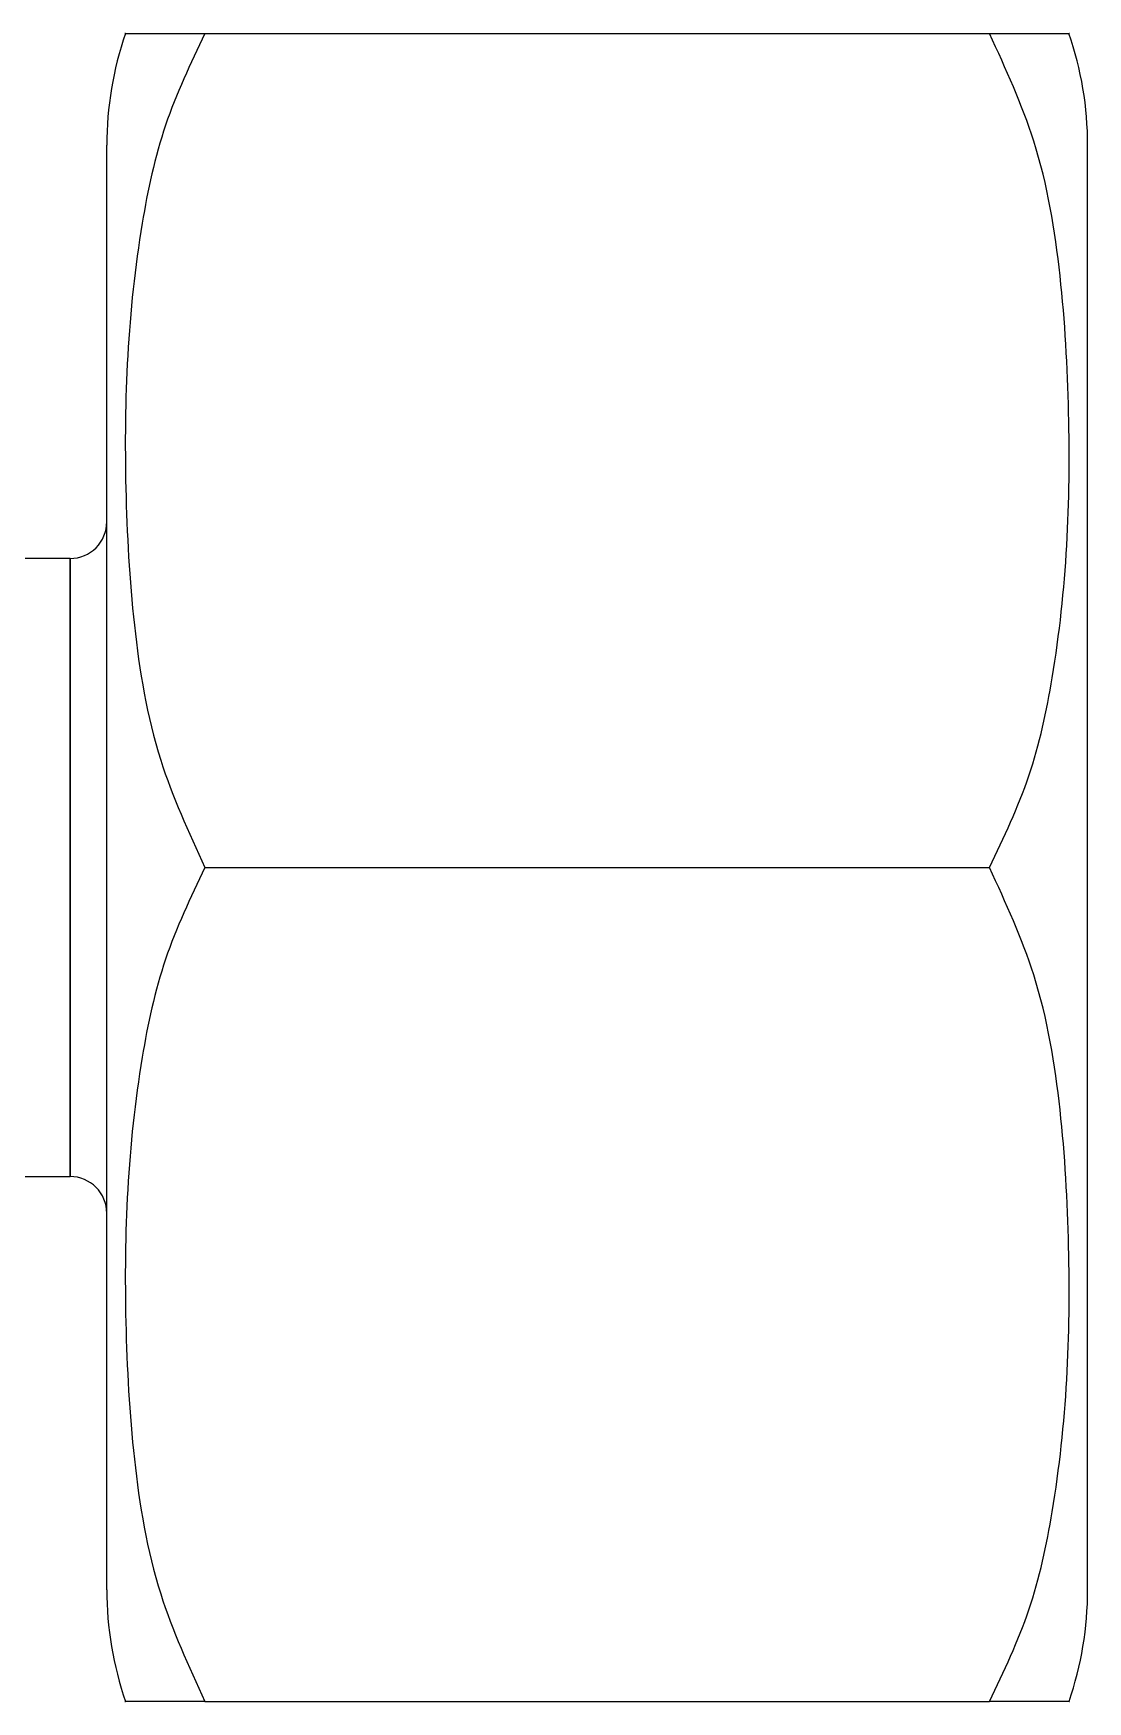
# Model space of a CAD drawing. Header units: metres. Extents: x 0 to 63075, y 0 to 44550.
# Drawn here: x 37752.4 to 37773.9, y 35147.26 to 35181.27 of the extents above; entities that cross this region are included whole.
import ezdxf

# ---------------------------------------------------------------- set-up
doc = ezdxf.new("R2010")
doc.units = ezdxf.units.M
doc.header["$LTSCALE"] = 75
doc.linetypes.add('HIDDEN2', pattern=[4.7625, 3.175, -1.5875])
for name, color, linetype in [('SDM', 7, 'Continuous'), ('SL4', 4, 'Continuous'), ('ST1', 7, 'HIDDEN2')]:
    doc.layers.add(name, color=color, linetype=linetype)

# ---------------------------------------------------------------- blocks, each defined once
blk = doc.blocks.new('A$C6e6623c1')
at = {"layer": 'SL4'}
for p, q in [((482.763, 1640.35), (498.763, 1640.35)), ((480.763, 1608.628), (480.763, 1638.072)), ((500.763, 1608.628), (500.763, 1638.072)), ((480.012, 1629.65), (478.763, 1629.65)), ((480.012, 1623.35), (480.012, 1629.65)), ((480.012, 1617.05), (480.012, 1623.35)), ((482.763, 1623.35), (498.763, 1623.35)), ((478.763, 1617.05), (480.012, 1617.05)), ((482.763, 1606.35), (498.763, 1606.35))]:
    blk.add_line(p, q, dxfattribs=at)
for centre, radius, start, end in [((487.783, 1638.072), 7.021, 161.0673, 180), ((493.742, 1638.072), 7.021, 0, 18.9585), ((480.012, 1630.4), 0.75, 270, 0), ((480.012, 1616.3), 0.75, 0, 90), ((487.783, 1608.628), 7.021, 180, 198.9585), ((493.742, 1608.628), 7.021, 341.0673, 0)]:
    blk.add_arc(centre, radius, start, end, dxfattribs=at)
for points, knots in [([(481.142, 1640.35), (481.142, 1640.35), (481.099, 1640.35), (481.241, 1640.35), (481.653, 1640.35), (482.325, 1640.35), (482.749, 1640.35), (482.763, 1640.35)], [0, 0, 0, 0, 0.0000273, 0.3528362, 0.7093383, 0.9906291, 1, 1, 1, 1]), ([(482.763, 1640.35), (482.47, 1639.735), (481.878, 1638.488), (481.407, 1636.266), (481.145, 1633.789), (481.121, 1631.049), (481.275, 1628.291), (481.703, 1625.661), (482.431, 1624.073), (482.763, 1623.35)], [0, 0, 0, 0, 0.114678, 0.232485, 0.388423, 0.5445, 0.705441, 0.865997, 1, 1, 1, 1]), ([(498.763, 1623.35), (499.055, 1623.965), (499.647, 1625.212), (500.118, 1627.434), (500.38, 1629.911), (500.404, 1632.651), (500.25, 1635.409), (499.822, 1638.039), (499.094, 1639.627), (498.763, 1640.35)], [0, 0, 0, 0, 0.114678, 0.232485, 0.388423, 0.5445, 0.705441, 0.865997, 1, 1, 1, 1]), ([(498.763, 1640.35), (499.151, 1640.35), (499.942, 1640.35), (500.278, 1640.35), (500.426, 1640.35), (500.383, 1640.35), (500.383, 1640.35)], [0, 0, 0, 0, 0.323914, 0.659619, 0.999695, 1, 1, 1, 1]), ([(482.763, 1623.35), (482.47, 1622.735), (481.878, 1621.488), (481.407, 1619.266), (481.145, 1616.789), (481.121, 1614.049), (481.275, 1611.291), (481.703, 1608.661), (482.431, 1607.073), (482.763, 1606.35)], [0, 0, 0, 0, 0.114678, 0.232485, 0.388423, 0.5445, 0.705441, 0.865997, 1, 1, 1, 1]), ([(498.763, 1606.35), (499.055, 1606.965), (499.647, 1608.212), (500.118, 1610.434), (500.38, 1612.911), (500.404, 1615.651), (500.25, 1618.409), (499.822, 1621.039), (499.094, 1622.627), (498.763, 1623.35)], [0, 0, 0, 0, 0.114678, 0.232485, 0.388423, 0.5445, 0.705441, 0.865997, 1, 1, 1, 1]), ([(482.763, 1606.35), (482.374, 1606.35), (481.583, 1606.35), (481.247, 1606.35), (481.099, 1606.35), (481.142, 1606.35), (481.142, 1606.35)], [0, 0, 0, 0, 0.323914, 0.659619, 0.999695, 1, 1, 1, 1]), ([(500.383, 1606.35), (500.383, 1606.35), (500.426, 1606.35), (500.284, 1606.35), (499.872, 1606.35), (499.2, 1606.35), (498.776, 1606.35), (498.763, 1606.35)], [0, 0, 0, 0, 0.000027, 0.352836, 0.709338, 0.990629, 1, 1, 1, 1])]:
    blk.add_open_spline(points, degree=3, knots=knots, dxfattribs=at)
at = {"layer": 'ST1'}
for p, q in [((480.012, 1629.604), (480.012, 1617.096)), ((480.012, 1629.65), (480.012, 1617.05))]:
    blk.add_line(p, q, dxfattribs=at)

msp = doc.modelspace()

# ---------------------------------------------------------------- block references
at = {"layer": 'SDM'}
msp.add_blockref('A$C6e6623c1', (37273.133, 33540.918), dxfattribs=at)

doc.saveas('drawing.dxf')
